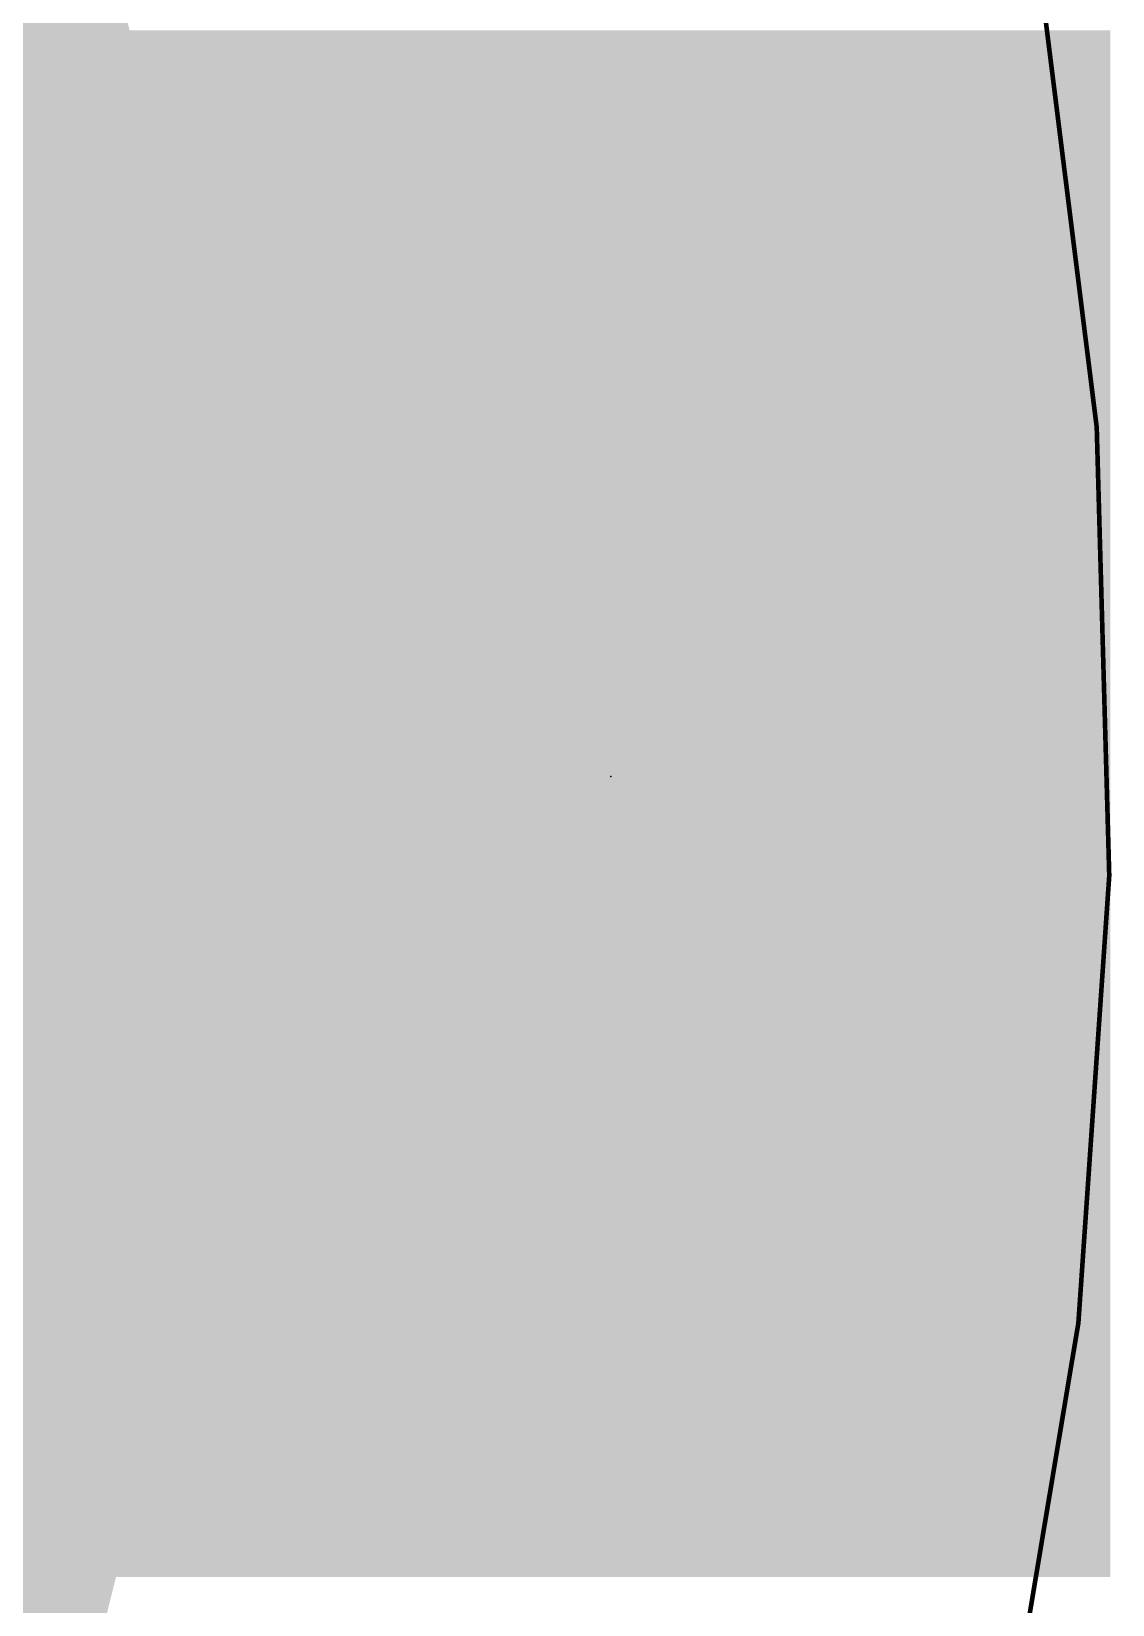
# Model space of a CAD drawing. Extents: x -25.4 to 25.4, y -25.4 to 25.5.
# Drawn here: x 19.49 to 25.42, y -4.54 to 4.09 of the extents above; entities that cross this region are included whole.
import ezdxf

# ---------------------------------------------------------------- set-up
doc = ezdxf.new("R2010")
doc.units = 0
for name, color, linetype in [('1', 12, 'CONTINUOUS'), ('16', 132, 'CONTINUOUS'), ('17', 110, 'CONTINUOUS'), ('20', 53, 'CONTINUOUS'), ('204', 40, 'CONTINUOUS'), ('23', 53, 'CONTINUOUS')]:
    doc.layers.add(name, color=color, linetype=linetype)

# ---------------------------------------------------------------- blocks, each defined once
blk = doc.blocks.new('ROUNDP')
at = {"const_width": 0.5}
blk.add_lwpolyline([(0, -0.25, 1), (0, 0.25, 1), (0, -0.25)], format="xyb", dxfattribs=at)
blk = doc.blocks.new('RECT')
blk.add_solid([(-0.5, -0.5), (0.5, -0.5), (-0.5, 0.5), (0.5, 0.5)])

msp = doc.modelspace()

# ---------------------------------------------------------------- linework, layer by layer
at = {"layer": '1'}
for points, const_width in [([(20.32, 0, 0.4142), (0, 20.32)], 0.254), ([(7.1205, -18.6055, 0.6745), (7.9375, 18.542)], 0.6096), ([(23.5585, 2.5718, 1), (23.5585, 2.5082)], 0.0635), ([(23.5608, 2.5083, 1), (23.5562, 2.5717)], 0.0635), ([(25.114, 2.5441, 1), (25.051, 2.5359)], 0.0635), ([(25.0825, 2.5082, 1), (25.0825, 2.5718)], 0.0635), ([(23.1948, 2.5458, 1), (23.1993, 2.4825)], 0.0635), ([(23.2038, 2.4831, 1), (23.1903, 2.5452)], 0.0635), ([(22.7783, 2.4448, 1), (22.7783, 2.3813)], 0.0635), ([(22.8362, 2.4681, 1), (22.8496, 2.4061)], 0.0635), ([(22.854, 2.4074, 1), (22.8318, 2.4669)], 0.0635), ([(25.0992, 2.3813, 1), (25.0992, 2.4448)], 0.0635), ([(22.4585, 2.3178, 1), (22.4585, 2.2542)], 0.0635), ([(22.4923, 2.3402, 1), (22.5144, 2.2807)], 0.0635), ([(22.5186, 2.2826, 1), (22.4881, 2.3383)], 0.0635), ([(25.1159, 2.2542, 1), (25.1159, 2.3178)], 0.0635), ([(22.1701, 2.1647, 1), (22.2005, 2.1089)], 0.0635), ([(22.2043, 2.1114, 1), (22.1662, 2.1622)], 0.0635), ([(22.226, 2.1908, 1), (22.226, 2.1273)], 0.0635), ([(25.1327, 2.1273, 1), (25.1327, 2.1908)], 0.0635), ([(22.0453, 2.0638, 1), (22.0453, 2.0002)], 0.0635), ([(25.1494, 2.0002, 1), (25.1494, 2.0638)], 0.0635), ([(21.8805, 1.9367, 1), (21.8805, 1.8733)], 0.0635), ([(21.8761, 1.945, 1), (21.9142, 1.8942)], 0.0635), ([(21.9176, 1.8972, 1), (21.8727, 1.9421)], 0.0635), ([(25.1661, 1.8733, 1), (25.1661, 1.9367)], 0.0635), ([(21.7536, 1.8097, 1), (21.7536, 1.7463)], 0.0635), ([(25.1828, 1.7463, 1), (25.1828, 1.8097)], 0.0635), ([(21.6643, 1.6443, 1), (21.6135, 1.6824)], 0.0635), ([(21.6297, 1.6827, 1), (21.6297, 1.6193)], 0.0635), ([(21.6164, 1.6858, 1), (21.6613, 1.6409)], 0.0635), ([(25.1995, 1.6193, 1), (25.1995, 1.6827)], 0.0635), ([(21.5346, 1.5557, 1), (21.5346, 1.4923)], 0.0635), ([(25.2163, 1.4923, 1), (25.2163, 1.5557)], 0.0635), ([(21.3963, 1.3923, 1), (21.4471, 1.3542)], 0.0635), ([(21.4496, 1.358, 1), (21.3938, 1.3884)], 0.0635), ([(21.4395, 1.4287, 1), (21.4395, 1.3653)], 0.0635), ([(25.233, 1.3653, 1), (25.233, 1.4287)], 0.0635), ([(21.3653, 1.3017, 1), (21.3653, 1.2383)], 0.0635), ([(25.2808, 1.2762, 1), (25.2173, 1.2735)], 0.0635), ([(25.2176, 1.2707, 1), (25.2805, 1.279)], 0.0635), ([(25.2493, 1.2383, 1), (25.2493, 1.3017)], 0.0635), ([(21.296, 1.1747, 1), (21.296, 1.1113)], 0.0635), ([(25.2548, 1.1113, 1), (25.2548, 1.1747)], 0.0635), ([(21.2334, 1.0477, 1), (21.2334, 0.9843)], 0.0635), ([(21.2202, 1.0704, 1), (21.2759, 1.0399)], 0.0635), ([(21.2778, 1.0441, 1), (21.2183, 1.0662)], 0.0635), ([(25.2604, 0.9843, 1), (25.2604, 1.0477)], 0.0635), ([(21.1861, 0.9207, 1), (21.1861, 0.8573)], 0.0635), ([(25.2659, 0.8573, 1), (25.2659, 0.9207)], 0.0635), ([(21.1524, 0.7089, 1), (21.0904, 0.7223)], 0.0635), ([(21.1387, 0.7937, 1), (21.1387, 0.7303)], 0.0635), ([(25.2715, 0.7303, 1), (25.2715, 0.7937)], 0.0635), ([(21.1039, 0.6667, 1), (21.1039, 0.6033)], 0.0635), ([(21.0916, 0.7267, 1), (21.1511, 0.7045)], 0.0635), ([(25.277, 0.6033, 1), (25.277, 0.6667)], 0.0635), ([(21.0762, 0.5397, 1), (21.0762, 0.4763)], 0.0635), ([(25.2825, 0.4763, 1), (25.2825, 0.5397)], 0.0635), ([(21.0486, 0.4128, 1), (21.0486, 0.3493)], 0.0635), ([(25.2881, 0.3493, 1), (25.2881, 0.4128)], 0.0635), ([(21.0133, 0.3682, 1), (21.0754, 0.3547)], 0.0635), ([(21.076, 0.3592, 1), (21.0127, 0.3637)], 0.0635), ([(21.0367, 0.2858, 1), (21.0367, 0.2223)], 0.0635), ([(25.2936, 0.2223, 1), (25.2936, 0.2858)], 0.0635), ([(21.0276, 0.1588, 1), (21.0276, 0.0953)], 0.0635), ([(25.2992, 0.0953, 1), (25.2992, 0.1588)], 0.0635), ([(0, -20.32, 0.4142), (20.32, 0)], 0.254), ([(20.3835, 0, 1), (20.2565, 0)], 0.127), ([(20.2565, 0, 1), (20.3835, 0)], 0.127), ([(21.0502, 0.0023, 1), (20.9868, -0.0023)], 0.0635), ([(21.0185, 0.0318, 1), (21.0185, -0.0318)], 0.0635), ([(20.9868, 0.0023, 1), (21.0502, -0.0023)], 0.0635), ([(25.3364, -0.0014, 1), (25.273, 0.0014)], 0.0635), ([(25.273, -0.0014, 1), (25.3364, 0.0014)], 0.0635), ([(25.3047, -0.0318, 1), (25.3047, 0.0318)], 0.0635), ([(21.0276, -0.0953, 1), (21.0276, -0.1588)], 0.0635), ([(25.2992, -0.1588, 1), (25.2992, -0.0953)], 0.0635), ([(21.0367, -0.2223, 1), (21.0367, -0.2858)], 0.0635), ([(25.2936, -0.2858, 1), (25.2936, -0.2223)], 0.0635), ([(21.0754, -0.3547, 1), (21.0133, -0.3682)], 0.0635), ([(21.0127, -0.3637, 1), (21.076, -0.3592)], 0.0635), ([(21.0486, -0.3493, 1), (21.0486, -0.4128)], 0.0635), ([(25.2881, -0.4128, 1), (25.2881, -0.3493)], 0.0635), ([(21.0762, -0.4763, 1), (21.0762, -0.5397)], 0.0635), ([(25.2825, -0.5397, 1), (25.2825, -0.4763)], 0.0635), ([(21.1039, -0.6033, 1), (21.1039, -0.6667)], 0.0635), ([(25.277, -0.6667, 1), (25.277, -0.6033)], 0.0635), ([(21.1511, -0.7045, 1), (21.0916, -0.7267)], 0.0635), ([(21.0904, -0.7223, 1), (21.1524, -0.7089)], 0.0635), ([(21.1387, -0.7303, 1), (21.1387, -0.7937)], 0.0635), ([(25.2715, -0.7937, 1), (25.2715, -0.7303)], 0.0635), ([(21.1861, -0.8573, 1), (21.1861, -0.9207)], 0.0635), ([(25.2659, -0.9207, 1), (25.2659, -0.8573)], 0.0635), ([(21.2334, -0.9843, 1), (21.2334, -1.0477)], 0.0635), ([(21.2759, -1.0399, 1), (21.2202, -1.0704)], 0.0635), ([(21.2183, -1.0662, 1), (21.2778, -1.0441)], 0.0635), ([(25.2604, -1.0477, 1), (25.2604, -0.9843)], 0.0635), ([(21.296, -1.1113, 1), (21.296, -1.1747)], 0.0635), ([(25.2548, -1.1747, 1), (25.2548, -1.1113)], 0.0635), ([(21.3653, -1.2383, 1), (21.3653, -1.3017)], 0.0635), ([(25.2493, -1.3017, 1), (25.2493, -1.2383)], 0.0635), ([(25.2173, -1.2735, 1), (25.2808, -1.2762)], 0.0635), ([(25.2805, -1.279, 1), (25.2176, -1.2707)], 0.0635), ([(21.4471, -1.3542, 1), (21.3963, -1.3923)], 0.0635), ([(21.3938, -1.3884, 1), (21.4496, -1.358)], 0.0635), ([(21.4395, -1.3653, 1), (21.4395, -1.4287)], 0.0635), ([(25.233, -1.4287, 1), (25.233, -1.3653)], 0.0635), ([(21.5346, -1.4923, 1), (21.5346, -1.5557)], 0.0635), ([(25.2163, -1.5557, 1), (25.2163, -1.4923)], 0.0635), ([(21.6297, -1.6193, 1), (21.6297, -1.6827)], 0.0635), ([(21.6613, -1.6409, 1), (21.6164, -1.6858)], 0.0635), ([(21.6135, -1.6824, 1), (21.6643, -1.6443)], 0.0635), ([(25.1995, -1.6827, 1), (25.1995, -1.6193)], 0.0635), ([(21.7536, -1.7463, 1), (21.7536, -1.8097)], 0.0635), ([(25.1828, -1.8097, 1), (25.1828, -1.7463)], 0.0635), ([(21.8805, -1.8733, 1), (21.8805, -1.9367)], 0.0635), ([(21.9142, -1.8942, 1), (21.8761, -1.945)], 0.0635), ([(21.8727, -1.9421, 1), (21.9176, -1.8972)], 0.0635), ([(25.1661, -1.9367, 1), (25.1661, -1.8733)], 0.0635), ([(22.0453, -2.0002, 1), (22.0453, -2.0638)], 0.0635), ([(25.1494, -2.0638, 1), (25.1494, -2.0002)], 0.0635), ([(22.2005, -2.1089, 1), (22.1701, -2.1647)], 0.0635), ([(22.1662, -2.1622, 1), (22.2043, -2.1114)], 0.0635), ([(22.226, -2.1273, 1), (22.226, -2.1908)], 0.0635), ([(25.1327, -2.1908, 1), (25.1327, -2.1273)], 0.0635), ([(22.4585, -2.2542, 1), (22.4585, -2.3178)], 0.0635), ([(25.1159, -2.3178, 1), (25.1159, -2.2542)], 0.0635), ([(22.5144, -2.2807, 1), (22.4923, -2.3402)], 0.0635), ([(22.4881, -2.3383, 1), (22.5186, -2.2826)], 0.0635), ([(22.7782, -2.3813, 1), (22.7782, -2.4448)], 0.0635), ([(22.8496, -2.4061, 1), (22.8362, -2.4681)], 0.0635), ([(22.8318, -2.4669, 1), (22.854, -2.4074)], 0.0635), ([(25.0992, -2.4448, 1), (25.0992, -2.3813)], 0.0635), ([(23.1993, -2.4825, 1), (23.1948, -2.5458)], 0.0635), ([(23.1903, -2.5452, 1), (23.2038, -2.4831)], 0.0635), ([(23.5585, -2.5082, 1), (23.5585, -2.5718)], 0.0635), ([(23.5585, -2.5082, 1), (23.5585, -2.5718)], 0.0635), ([(23.5562, -2.5717, 1), (23.5608, -2.5083)], 0.0635), ([(25.0825, -2.5718, 1), (25.0825, -2.5082)], 0.0635), ([(25.0825, -2.5718, 1), (25.0825, -2.5082)], 0.0635), ([(25.051, -2.5359, 1), (25.114, -2.5441)], 0.0635)]:
    msp.add_lwpolyline(points, format="xyb", dxfattribs=dict(at, const_width=const_width))
at = {"layer": '1', "const_width": 0.127}
for points in [[(23.5585, 2.54), (23.197, 2.5141)], [(25.0825, 2.54), (23.5585, 2.54)], [(25.2491, 1.2749), (25.0825, 2.54)], [(23.197, 2.5141), (22.8429, 2.4371)], [(22.8429, 2.4371), (22.5033, 2.3105)], [(22.7783, 2.413), (25.0992, 2.413)], [(22.5033, 2.3105), (22.1853, 2.1368)], [(22.4585, 2.286), (25.1159, 2.286)], [(22.1853, 2.1368), (21.8952, 1.9196)], [(22.226, 2.159), (25.1327, 2.159)], [(22.0453, 2.032), (25.1494, 2.032)], [(21.8952, 1.9196), (21.6389, 1.6633)], [(21.8805, 1.905), (25.1661, 1.905)], [(21.7536, 1.778), (25.1828, 1.778)], [(21.6389, 1.6633), (21.4217, 1.3732)], [(21.6297, 1.651), (25.1995, 1.651)], [(21.5346, 1.524), (25.2163, 1.524)], [(21.4217, 1.3732), (21.248, 1.0552)], [(21.4395, 1.397), (25.233, 1.397)], [(21.3653, 1.27), (25.2493, 1.27)], [(25.3047, 0), (25.2491, 1.2749)], [(21.296, 1.143), (25.2548, 1.143)], [(21.248, 1.0552), (21.1214, 0.7156)], [(21.2334, 1.016), (25.2604, 1.016)], [(21.1861, 0.889), (25.2659, 0.889)], [(21.1214, 0.7156), (21.0444, 0.3615)], [(21.1387, 0.762), (25.2715, 0.762)], [(21.1039, 0.635), (25.277, 0.635)], [(21.0762, 0.508), (25.2825, 0.508)], [(21.0486, 0.381), (25.2881, 0.381)], [(21.0444, 0.3615), (21.0185, 0)], [(21.0367, 0.254), (25.2936, 0.254)], [(21.0276, 0.127), (25.2992, 0.127)], [(21.0185, 0), (21.0444, -0.3615)], [(21.0185, 0), (25.3047, 0)], [(25.2491, -1.2749), (25.3047, 0)], [(21.0276, -0.127), (25.2992, -0.127)], [(21.0367, -0.254), (25.2936, -0.254)], [(21.0444, -0.3615), (21.1214, -0.7156)], [(21.0486, -0.381), (25.2881, -0.381)], [(21.0762, -0.508), (25.2825, -0.508)], [(21.1039, -0.635), (25.277, -0.635)], [(21.1214, -0.7156), (21.248, -1.0552)], [(21.1387, -0.762), (25.2715, -0.762)], [(21.1861, -0.889), (25.2659, -0.889)], [(21.2334, -1.016), (25.2604, -1.016)], [(21.248, -1.0552), (21.4217, -1.3732)], [(21.296, -1.143), (25.2548, -1.143)], [(21.3653, -1.27), (25.2493, -1.27)], [(25.0825, -2.54), (25.2491, -1.2749)], [(21.4217, -1.3732), (21.6389, -1.6633)], [(21.4395, -1.397), (25.233, -1.397)], [(21.5346, -1.524), (25.2163, -1.524)], [(21.6297, -1.651), (25.1995, -1.651)], [(21.6389, -1.6633), (21.8952, -1.9196)], [(21.7536, -1.778), (25.1828, -1.778)], [(21.8805, -1.905), (25.1661, -1.905)], [(21.8952, -1.9196), (22.1853, -2.1368)], [(22.0453, -2.032), (25.1494, -2.032)], [(22.1853, -2.1368), (22.5033, -2.3105)], [(22.226, -2.159), (25.1327, -2.159)], [(22.4585, -2.286), (25.1159, -2.286)], [(22.5033, -2.3105), (22.8429, -2.4371)], [(22.7782, -2.413), (25.0992, -2.413)], [(22.8429, -2.4371), (23.197, -2.5141)], [(23.197, -2.5141), (23.5585, -2.54)], [(23.5585, -2.54), (25.0825, -2.54)], [(23.5585, -2.54), (25.0825, -2.54)]]:
    msp.add_lwpolyline(points, dxfattribs=at)
at = {"layer": '16'}
for points, const_width in [([(20.32, 0, 0.4142), (0, 20.32)], 0.254), ([(23.5585, 2.5718, 1), (23.5585, 2.5082)], 0.0635), ([(23.5608, 2.5083, 1), (23.5562, 2.5717)], 0.0635), ([(25.114, 2.5441, 1), (25.051, 2.5359)], 0.0635), ([(25.0825, 2.5082, 1), (25.0825, 2.5718)], 0.0635), ([(23.1948, 2.5458, 1), (23.1993, 2.4825)], 0.0635), ([(23.2038, 2.4831, 1), (23.1903, 2.5452)], 0.0635), ([(22.7783, 2.4448, 1), (22.7783, 2.3813)], 0.0635), ([(22.8362, 2.4681, 1), (22.8496, 2.4061)], 0.0635), ([(22.854, 2.4074, 1), (22.8318, 2.4669)], 0.0635), ([(25.0992, 2.3813, 1), (25.0992, 2.4448)], 0.0635), ([(22.4585, 2.3178, 1), (22.4585, 2.2542)], 0.0635), ([(22.4923, 2.3402, 1), (22.5144, 2.2807)], 0.0635), ([(22.5186, 2.2826, 1), (22.4881, 2.3383)], 0.0635), ([(25.1159, 2.2542, 1), (25.1159, 2.3178)], 0.0635), ([(22.1701, 2.1647, 1), (22.2005, 2.1089)], 0.0635), ([(22.2043, 2.1114, 1), (22.1662, 2.1622)], 0.0635), ([(22.226, 2.1908, 1), (22.226, 2.1273)], 0.0635), ([(25.1327, 2.1273, 1), (25.1327, 2.1908)], 0.0635), ([(22.0453, 2.0638, 1), (22.0453, 2.0002)], 0.0635), ([(25.1494, 2.0002, 1), (25.1494, 2.0638)], 0.0635), ([(21.8805, 1.9367, 1), (21.8805, 1.8733)], 0.0635), ([(21.8761, 1.945, 1), (21.9142, 1.8942)], 0.0635), ([(21.9176, 1.8972, 1), (21.8727, 1.9421)], 0.0635), ([(25.1661, 1.8733, 1), (25.1661, 1.9367)], 0.0635), ([(21.7536, 1.8097, 1), (21.7536, 1.7463)], 0.0635), ([(25.1828, 1.7463, 1), (25.1828, 1.8097)], 0.0635), ([(21.6643, 1.6443, 1), (21.6135, 1.6824)], 0.0635), ([(21.6297, 1.6827, 1), (21.6297, 1.6193)], 0.0635), ([(21.6164, 1.6858, 1), (21.6613, 1.6409)], 0.0635), ([(25.1995, 1.6193, 1), (25.1995, 1.6827)], 0.0635), ([(21.5346, 1.5557, 1), (21.5346, 1.4923)], 0.0635), ([(25.2163, 1.4923, 1), (25.2163, 1.5557)], 0.0635), ([(21.3963, 1.3923, 1), (21.4471, 1.3542)], 0.0635), ([(21.4496, 1.358, 1), (21.3938, 1.3884)], 0.0635), ([(21.4395, 1.4287, 1), (21.4395, 1.3653)], 0.0635), ([(25.233, 1.3653, 1), (25.233, 1.4287)], 0.0635), ([(21.3653, 1.3017, 1), (21.3653, 1.2383)], 0.0635), ([(25.2808, 1.2762, 1), (25.2173, 1.2735)], 0.0635), ([(25.2176, 1.2707, 1), (25.2805, 1.279)], 0.0635), ([(25.2493, 1.2383, 1), (25.2493, 1.3017)], 0.0635), ([(21.296, 1.1747, 1), (21.296, 1.1113)], 0.0635), ([(25.2548, 1.1113, 1), (25.2548, 1.1747)], 0.0635), ([(21.2334, 1.0477, 1), (21.2334, 0.9843)], 0.0635), ([(21.2202, 1.0704, 1), (21.2759, 1.0399)], 0.0635), ([(21.2778, 1.0441, 1), (21.2183, 1.0662)], 0.0635), ([(25.2604, 0.9843, 1), (25.2604, 1.0477)], 0.0635), ([(21.1861, 0.9207, 1), (21.1861, 0.8573)], 0.0635), ([(25.2659, 0.8573, 1), (25.2659, 0.9207)], 0.0635), ([(21.1524, 0.7089, 1), (21.0904, 0.7223)], 0.0635), ([(21.1387, 0.7937, 1), (21.1387, 0.7303)], 0.0635), ([(25.2715, 0.7303, 1), (25.2715, 0.7937)], 0.0635), ([(21.1039, 0.6667, 1), (21.1039, 0.6033)], 0.0635), ([(21.0916, 0.7267, 1), (21.1511, 0.7045)], 0.0635), ([(25.277, 0.6033, 1), (25.277, 0.6667)], 0.0635), ([(23.1775, -0.3175, 1), (23.1775, 0.3175)], 0.635), ([(21.0762, 0.5397, 1), (21.0762, 0.4763)], 0.0635), ([(25.2825, 0.4763, 1), (25.2825, 0.5397)], 0.0635), ([(21.0486, 0.4128, 1), (21.0486, 0.3493)], 0.0635), ([(25.2881, 0.3493, 1), (25.2881, 0.4128)], 0.0635), ([(21.0133, 0.3682, 1), (21.0754, 0.3547)], 0.0635), ([(21.076, 0.3592, 1), (21.0127, 0.3637)], 0.0635), ([(21.0367, 0.2858, 1), (21.0367, 0.2223)], 0.0635), ([(25.2936, 0.2223, 1), (25.2936, 0.2858)], 0.0635), ([(21.0276, 0.1588, 1), (21.0276, 0.0953)], 0.0635), ([(25.2992, 0.0953, 1), (25.2992, 0.1588)], 0.0635), ([(0, -20.32, 0.4142), (20.32, 0)], 0.254), ([(20.3835, 0, 1), (20.2565, 0)], 0.127), ([(20.2565, 0, 1), (20.3835, 0)], 0.127), ([(21.0502, 0.0023, 1), (20.9868, -0.0023)], 0.0635), ([(21.0185, 0.0318, 1), (21.0185, -0.0318)], 0.0635), ([(20.9868, 0.0023, 1), (21.0502, -0.0023)], 0.0635), ([(25.3364, -0.0014, 1), (25.273, 0.0014)], 0.0635), ([(25.273, -0.0014, 1), (25.3364, 0.0014)], 0.0635), ([(25.3047, -0.0318, 1), (25.3047, 0.0318)], 0.0635), ([(21.0276, -0.0953, 1), (21.0276, -0.1588)], 0.0635), ([(25.2992, -0.1588, 1), (25.2992, -0.0953)], 0.0635), ([(21.0367, -0.2223, 1), (21.0367, -0.2858)], 0.0635), ([(25.2936, -0.2858, 1), (25.2936, -0.2223)], 0.0635), ([(21.0754, -0.3547, 1), (21.0133, -0.3682)], 0.0635), ([(21.0127, -0.3637, 1), (21.076, -0.3592)], 0.0635), ([(21.0486, -0.3493, 1), (21.0486, -0.4128)], 0.0635), ([(25.2881, -0.4128, 1), (25.2881, -0.3493)], 0.0635), ([(21.0762, -0.4763, 1), (21.0762, -0.5397)], 0.0635), ([(25.2825, -0.5397, 1), (25.2825, -0.4763)], 0.0635), ([(21.1039, -0.6033, 1), (21.1039, -0.6667)], 0.0635), ([(25.277, -0.6667, 1), (25.277, -0.6033)], 0.0635), ([(21.1511, -0.7045, 1), (21.0916, -0.7267)], 0.0635), ([(21.0904, -0.7223, 1), (21.1524, -0.7089)], 0.0635), ([(21.1387, -0.7303, 1), (21.1387, -0.7937)], 0.0635), ([(25.2715, -0.7937, 1), (25.2715, -0.7303)], 0.0635), ([(21.1861, -0.8573, 1), (21.1861, -0.9207)], 0.0635), ([(25.2659, -0.9207, 1), (25.2659, -0.8573)], 0.0635), ([(21.2334, -0.9843, 1), (21.2334, -1.0477)], 0.0635), ([(21.2759, -1.0399, 1), (21.2202, -1.0704)], 0.0635), ([(21.2183, -1.0662, 1), (21.2778, -1.0441)], 0.0635), ([(25.2604, -1.0477, 1), (25.2604, -0.9843)], 0.0635), ([(21.296, -1.1113, 1), (21.296, -1.1747)], 0.0635), ([(25.2548, -1.1747, 1), (25.2548, -1.1113)], 0.0635), ([(21.3653, -1.2383, 1), (21.3653, -1.3017)], 0.0635), ([(25.2493, -1.3017, 1), (25.2493, -1.2383)], 0.0635), ([(25.2173, -1.2735, 1), (25.2808, -1.2762)], 0.0635), ([(25.2805, -1.279, 1), (25.2176, -1.2707)], 0.0635), ([(21.4471, -1.3542, 1), (21.3963, -1.3923)], 0.0635), ([(21.3938, -1.3884, 1), (21.4496, -1.358)], 0.0635), ([(21.4395, -1.3653, 1), (21.4395, -1.4287)], 0.0635), ([(25.233, -1.4287, 1), (25.233, -1.3653)], 0.0635), ([(21.5346, -1.4923, 1), (21.5346, -1.5557)], 0.0635), ([(25.2163, -1.5557, 1), (25.2163, -1.4923)], 0.0635), ([(21.6297, -1.6193, 1), (21.6297, -1.6827)], 0.0635), ([(21.6613, -1.6409, 1), (21.6164, -1.6858)], 0.0635), ([(21.6135, -1.6824, 1), (21.6643, -1.6443)], 0.0635), ([(25.1995, -1.6827, 1), (25.1995, -1.6193)], 0.0635), ([(21.7536, -1.7463, 1), (21.7536, -1.8097)], 0.0635), ([(25.1828, -1.8097, 1), (25.1828, -1.7463)], 0.0635), ([(21.8805, -1.8733, 1), (21.8805, -1.9367)], 0.0635), ([(21.9142, -1.8942, 1), (21.8761, -1.945)], 0.0635), ([(21.8727, -1.9421, 1), (21.9176, -1.8972)], 0.0635), ([(25.1661, -1.9367, 1), (25.1661, -1.8733)], 0.0635), ([(22.0453, -2.0002, 1), (22.0453, -2.0638)], 0.0635), ([(25.1494, -2.0638, 1), (25.1494, -2.0002)], 0.0635), ([(22.2005, -2.1089, 1), (22.1701, -2.1647)], 0.0635), ([(22.1662, -2.1622, 1), (22.2043, -2.1114)], 0.0635), ([(22.226, -2.1273, 1), (22.226, -2.1908)], 0.0635), ([(25.1327, -2.1908, 1), (25.1327, -2.1273)], 0.0635), ([(22.4585, -2.2542, 1), (22.4585, -2.3178)], 0.0635), ([(25.1159, -2.3178, 1), (25.1159, -2.2542)], 0.0635), ([(22.5144, -2.2807, 1), (22.4923, -2.3402)], 0.0635), ([(22.4881, -2.3383, 1), (22.5186, -2.2826)], 0.0635), ([(22.7782, -2.3813, 1), (22.7782, -2.4448)], 0.0635), ([(22.8496, -2.4061, 1), (22.8362, -2.4681)], 0.0635), ([(22.8318, -2.4669, 1), (22.854, -2.4074)], 0.0635), ([(25.0992, -2.4448, 1), (25.0992, -2.3813)], 0.0635), ([(23.1993, -2.4825, 1), (23.1948, -2.5458)], 0.0635), ([(23.1903, -2.5452, 1), (23.2038, -2.4831)], 0.0635), ([(23.5585, -2.5082, 1), (23.5585, -2.5718)], 0.0635), ([(23.5585, -2.5082, 1), (23.5585, -2.5718)], 0.0635), ([(23.5562, -2.5717, 1), (23.5608, -2.5083)], 0.0635), ([(25.0825, -2.5718, 1), (25.0825, -2.5082)], 0.0635), ([(25.0825, -2.5718, 1), (25.0825, -2.5082)], 0.0635), ([(25.051, -2.5359, 1), (25.114, -2.5441)], 0.0635)]:
    msp.add_lwpolyline(points, format="xyb", dxfattribs=dict(at, const_width=const_width))
for points, const_width in [([(23.5585, 2.54), (23.197, 2.5141)], 0.127), ([(25.0825, 2.54), (23.5585, 2.54)], 0.127), ([(25.2491, 1.2749), (25.0825, 2.54)], 0.127), ([(23.197, 2.5141), (22.8429, 2.4371)], 0.127), ([(22.8429, 2.4371), (22.5033, 2.3105)], 0.127), ([(22.7783, 2.413), (25.0992, 2.413)], 0.127), ([(22.5033, 2.3105), (22.1853, 2.1368)], 0.127), ([(22.4585, 2.286), (25.1159, 2.286)], 0.127), ([(22.1853, 2.1368), (21.8952, 1.9196)], 0.127), ([(22.226, 2.159), (25.1327, 2.159)], 0.127), ([(22.0453, 2.032), (25.1494, 2.032)], 0.127), ([(21.8952, 1.9196), (21.6389, 1.6633)], 0.127), ([(21.8805, 1.905), (25.1661, 1.905)], 0.127), ([(21.7536, 1.778), (25.1828, 1.778)], 0.127), ([(21.6389, 1.6633), (21.4217, 1.3732)], 0.127), ([(21.6297, 1.651), (25.1995, 1.651)], 0.127), ([(21.5346, 1.524), (25.2163, 1.524)], 0.127), ([(21.4217, 1.3732), (21.248, 1.0552)], 0.127), ([(21.4395, 1.397), (25.233, 1.397)], 0.127), ([(21.3653, 1.27), (25.2493, 1.27)], 0.127), ([(25.3047, 0), (25.2491, 1.2749)], 0.127), ([(21.296, 1.143), (25.2548, 1.143)], 0.127), ([(21.248, 1.0552), (21.1214, 0.7156)], 0.127), ([(21.2334, 1.016), (25.2604, 1.016)], 0.127), ([(21.1861, 0.889), (25.2659, 0.889)], 0.127), ([(21.1214, 0.7156), (21.0444, 0.3615)], 0.127), ([(21.1387, 0.762), (25.2715, 0.762)], 0.127), ([(21.1039, 0.635), (25.277, 0.635)], 0.127), ([(23.1775, 0), (17.272, 0)], 1.27), ([(21.0762, 0.508), (25.2825, 0.508)], 0.127), ([(21.0486, 0.381), (25.2881, 0.381)], 0.127), ([(21.0444, 0.3615), (21.0185, 0)], 0.127), ([(21.0367, 0.254), (25.2936, 0.254)], 0.127), ([(21.0276, 0.127), (25.2992, 0.127)], 0.127), ([(21.0185, 0), (21.0444, -0.3615)], 0.127), ([(21.0185, 0), (25.3047, 0)], 0.127), ([(25.2491, -1.2749), (25.3047, 0)], 0.127), ([(21.0276, -0.127), (25.2992, -0.127)], 0.127), ([(21.0367, -0.254), (25.2936, -0.254)], 0.127), ([(21.0444, -0.3615), (21.1214, -0.7156)], 0.127), ([(21.0486, -0.381), (25.2881, -0.381)], 0.127), ([(21.0762, -0.508), (25.2825, -0.508)], 0.127), ([(21.1039, -0.635), (25.277, -0.635)], 0.127), ([(21.1214, -0.7156), (21.248, -1.0552)], 0.127), ([(21.1387, -0.762), (25.2715, -0.762)], 0.127), ([(21.1861, -0.889), (25.2659, -0.889)], 0.127), ([(21.2334, -1.016), (25.2604, -1.016)], 0.127), ([(21.248, -1.0552), (21.4217, -1.3732)], 0.127), ([(21.296, -1.143), (25.2548, -1.143)], 0.127), ([(21.3653, -1.27), (25.2493, -1.27)], 0.127), ([(25.0825, -2.54), (25.2491, -1.2749)], 0.127), ([(21.4217, -1.3732), (21.6389, -1.6633)], 0.127), ([(21.4395, -1.397), (25.233, -1.397)], 0.127), ([(21.5346, -1.524), (25.2163, -1.524)], 0.127), ([(21.6297, -1.651), (25.1995, -1.651)], 0.127), ([(21.6389, -1.6633), (21.8952, -1.9196)], 0.127), ([(21.7536, -1.778), (25.1828, -1.778)], 0.127), ([(21.8805, -1.905), (25.1661, -1.905)], 0.127), ([(21.8952, -1.9196), (22.1853, -2.1368)], 0.127), ([(22.0453, -2.032), (25.1494, -2.032)], 0.127), ([(22.1853, -2.1368), (22.5033, -2.3105)], 0.127), ([(22.226, -2.159), (25.1327, -2.159)], 0.127), ([(22.4585, -2.286), (25.1159, -2.286)], 0.127), ([(22.5033, -2.3105), (22.8429, -2.4371)], 0.127), ([(22.7782, -2.413), (25.0992, -2.413)], 0.127), ([(22.8429, -2.4371), (23.197, -2.5141)], 0.127), ([(23.197, -2.5141), (23.5585, -2.54)], 0.127), ([(23.5585, -2.54), (25.0825, -2.54)], 0.127), ([(23.5585, -2.54), (25.0825, -2.54)], 0.127)]:
    msp.add_lwpolyline(points, dxfattribs=dict(at, const_width=const_width))
at = {"layer": '20', "const_width": 0.0254}
msp.add_lwpolyline([(-3.4925, 25.146, 14.4823), (3.4925, 25.146)], format="xyb", dxfattribs=at)
at = {"layer": '23'}
msp.add_point((22.6695, 0), dxfattribs=at)

# ---------------------------------------------------------------- block references
at = {"layer": '17', "xscale": 4.216, "yscale": 4.216, "rotation": 270}
msp.add_blockref('ROUNDP', (23.1775, 0), dxfattribs=at)
msp.add_blockref('ROUNDP', (23.1775, 0), dxfattribs=at)
at = {"layer": '204', "xscale": 50.8191, "yscale": 0.0212, "rotation": 180}
for p in [(0.001, 4.084), (0.001, 4.0628), (0.001, 4.0417), (0.001, 4.0205), (0.001, 3.9993), (0.001, 3.9782), (0.001, 3.957), (0.001, 3.9358), (0.001, 3.9147), (0.001, 3.8935), (0.001, 3.8723), (0.001, 3.8512), (0.001, 3.83), (0.001, 3.8088), (0.001, 3.7877), (0.001, 3.7665), (0.001, 3.7453), (0.001, 3.7242), (0.001, 3.703), (0.001, 3.6818), (0.001, 3.6607), (0.001, 3.6395), (0.001, 3.6183), (0.001, 3.5972), (0.001, 3.576), (0.001, 3.5548), (0.001, 3.5337), (0.001, 3.5125), (0.001, 3.4913), (0.001, 3.4702), (0.001, 3.449), (0.001, 3.4278), (0.001, 3.4067), (0.001, 3.3855), (0.001, 3.3643), (0.001, 3.3432), (0.001, 3.322), (0.001, 3.3009), (0.001, 3.2797), (0.001, 3.2585), (0.001, 3.2374), (0.001, 3.2162), (0.001, 3.195), (0.001, 3.1739), (0.001, 3.1527), (0.001, 3.1315), (0.001, 3.1104), (0.001, 3.0892), (0.001, 3.068), (0.001, 3.0469), (0.001, 3.0257), (0.001, 3.0045), (0.001, 2.9834), (0.001, 2.9622), (0.001, 2.941), (0.001, 2.9199), (0.001, 2.8987), (0.001, 2.8775), (0.001, 2.8564), (0.001, 2.8352), (0.001, 2.814), (0.001, 2.7929), (0.001, 2.7717), (0.001, 2.7505), (0.001, 2.7294), (0.001, 2.7082), (0.001, 2.687), (0.001, 2.6659), (0.001, 2.6447), (0.001, 2.6235), (0.001, 2.6024), (0.001, 2.5812), (0.001, 2.56), (0.001, 2.5389), (0.001, 2.5177), (0.001, 2.4966), (0.001, 2.4754), (0.001, 2.4542), (0.001, 2.4331), (0.001, 2.4119), (0.001, 2.3907), (0.001, 2.3696), (0.001, 2.3484), (0.001, 2.3272), (0.001, 2.3061), (0.001, 2.2849), (0.001, 2.2637), (0.001, 2.2426), (0.001, 2.2214), (0.001, 2.2002), (0.001, 2.1791), (0.001, 2.1579), (0.001, 2.1367), (0.001, 2.1156), (0.001, 2.0944), (0.001, 2.0732), (0.001, 2.0521), (0.001, 2.0309), (0.001, 2.0097), (0.001, 1.9886), (0.001, 1.9674), (0.001, 1.9462), (0.001, 1.9251), (0.001, 1.9039), (0.001, 1.8827), (0.001, 1.8616), (0.001, 1.8404), (0.001, 1.8192), (0.001, 1.7981), (0.001, 1.7769), (0.001, 1.7557), (0.001, 1.7346), (0.001, 1.7134), (0.001, 1.6922), (0.001, 1.6711), (0.001, 1.6499), (0.001, 1.6288), (0.001, 1.6076), (0.001, 1.5864), (0.001, 1.5653), (0.001, 1.5441), (0.001, 1.5229), (0.001, 1.5018), (0.001, 1.4806), (0.001, 1.4594), (0.001, 1.4383), (0.001, 1.4171), (0.001, 1.3959), (0.001, 1.3748), (0.001, 1.3536), (0.001, 1.3324), (0.001, 1.3113), (0.001, 1.2901), (0.001, 1.2689), (0.001, 1.2478), (0.001, 1.2266), (0.001, 1.2054), (0.001, 1.1843), (0.001, 1.1631), (0.001, 1.1419), (0.001, 1.1208), (0.001, 1.0996), (0.001, 1.0784), (0.001, 1.0573), (0.001, 1.0361), (0.001, 1.0149), (0.001, 0.9938), (0.001, 0.9726), (0.001, 0.9514), (0.001, 0.9303), (0.001, 0.9091), (0.001, 0.8879), (0.001, 0.8668), (0.001, 0.8456), (0.001, 0.8245), (0.001, 0.8033), (0.001, 0.7821), (0.001, 0.761), (0.001, 0.7398), (0.001, 0.7186), (0.001, 0.6975), (0.001, 0.6763), (0.001, 0.6551), (0.001, 0.634), (0.001, 0.6128), (0.001, 0.5916), (0.001, 0.5705), (0.001, 0.5493), (0.001, 0.5281), (0.001, 0.507), (0.001, 0.4858), (0.001, 0.4646), (0.001, 0.4435), (0.001, 0.4223), (0.001, 0.4011), (0.001, 0.38), (0.001, 0.3588), (0.001, 0.3376), (0.001, 0.3165), (0.001, 0.2953), (0.001, 0.2741), (0.001, 0.253), (0.001, 0.2318), (0.001, 0.2106), (0.001, 0.1895), (0.001, 0.1683), (0.001, 0.1471), (0.001, 0.126), (0.001, 0.1048), (0.001, 0.0836), (0.001, 0.0625), (0.001, 0.0413), (0.001, 0.0201), (0.001, -0.001), (0.001, -0.0222), (0.001, -0.0433), (0.001, -0.0645), (0.001, -0.0857), (0.001, -0.1068), (0.001, -0.128), (0.001, -0.1492), (0.001, -0.1703), (0.001, -0.1915), (0.001, -0.2127), (0.001, -0.2338), (0.001, -0.255), (0.001, -0.2762), (0.001, -0.2973), (0.001, -0.3185), (0.001, -0.3397), (0.001, -0.3608), (0.001, -0.382), (0.001, -0.4032), (0.001, -0.4243), (0.001, -0.4455), (0.001, -0.4667), (0.001, -0.4878), (0.001, -0.509), (0.001, -0.5302), (0.001, -0.5513), (0.001, -0.5725), (0.001, -0.5937), (0.001, -0.6148), (0.001, -0.636), (0.001, -0.6572), (0.001, -0.6783), (0.001, -0.6995), (0.001, -0.7207), (0.001, -0.7418), (0.001, -0.763), (0.001, -0.7842), (0.001, -0.8053), (0.001, -0.8265), (0.001, -0.8476), (0.001, -0.8688), (0.001, -0.89), (0.001, -0.9111), (0.001, -0.9323), (0.001, -0.9535), (0.001, -0.9746), (0.001, -0.9958), (0.001, -1.017), (0.001, -1.0381), (0.001, -1.0593), (0.001, -1.0805), (0.001, -1.1016), (0.001, -1.1228), (0.001, -1.144), (0.001, -1.1651), (0.001, -1.1863), (0.001, -1.2075), (0.001, -1.2286), (0.001, -1.2498), (0.001, -1.271), (0.001, -1.2921), (0.001, -1.3133), (0.001, -1.3345), (0.001, -1.3556), (0.001, -1.3768), (0.001, -1.398), (0.001, -1.4191), (0.001, -1.4403), (0.001, -1.4615), (0.001, -1.4826), (0.001, -1.5038), (0.001, -1.525), (0.001, -1.5461), (0.001, -1.5673), (0.001, -1.5885), (0.001, -1.6096), (0.001, -1.6308), (0.001, -1.652), (0.001, -1.6731), (0.001, -1.6943), (0.001, -1.7154), (0.001, -1.7366), (0.001, -1.7578), (0.001, -1.7789), (0.001, -1.8001), (0.001, -1.8213), (0.001, -1.8424), (0.001, -1.8636), (0.001, -1.8848), (0.001, -1.9059), (0.001, -1.9271), (0.001, -1.9483), (0.001, -1.9694), (0.001, -1.9906), (0.001, -2.0118), (0.001, -2.0329), (0.001, -2.0541), (0.001, -2.0753), (0.001, -2.0964), (0.001, -2.1176), (0.001, -2.1388), (0.001, -2.1599), (0.001, -2.1811), (0.001, -2.2023), (0.001, -2.2234), (0.001, -2.2446), (0.001, -2.2658), (0.001, -2.2869), (0.001, -2.3081), (0.001, -2.3293), (0.001, -2.3504), (0.001, -2.3716), (0.001, -2.3928), (0.001, -2.4139), (0.001, -2.4351), (0.001, -2.4563), (0.001, -2.4774), (0.001, -2.4986), (0.001, -2.5197), (0.001, -2.5409), (0.001, -2.5621), (0.001, -2.5832), (0.001, -2.6044), (0.001, -2.6256), (0.001, -2.6467), (0.001, -2.6679), (0.001, -2.6891), (0.001, -2.7102), (0.001, -2.7314), (0.001, -2.7526), (0.001, -2.7737), (0.001, -2.7949), (0.001, -2.8161), (0.001, -2.8372), (0.001, -2.8584), (0.001, -2.8796), (0.001, -2.9007), (0.001, -2.9219), (0.001, -2.9431), (0.001, -2.9642), (0.001, -2.9854), (0.001, -3.0066), (0.001, -3.0277), (0.001, -3.0489), (0.001, -3.0701), (0.001, -3.0912), (0.001, -3.1124), (0.001, -3.1336), (0.001, -3.1547), (0.001, -3.1759), (0.001, -3.1971), (0.001, -3.2182), (0.001, -3.2394), (0.001, -3.2606), (0.001, -3.2817), (0.001, -3.3029), (0.001, -3.324), (0.001, -3.3452), (0.001, -3.3664), (0.001, -3.3875), (0.001, -3.4087), (0.001, -3.4299), (0.001, -3.451), (0.001, -3.4722), (0.001, -3.4934), (0.001, -3.5145), (0.001, -3.5357), (0.001, -3.5569), (0.001, -3.578), (0.001, -3.5992), (0.001, -3.6204), (0.001, -3.6415), (0.001, -3.6627), (0.001, -3.6839), (0.001, -3.705), (0.001, -3.7262), (0.001, -3.7474), (0.001, -3.7685), (0.001, -3.7897), (0.001, -3.8109), (0.001, -3.832), (0.001, -3.8532), (0.001, -3.8744), (0.001, -3.8955), (0.001, -3.9167), (0.001, -3.9379), (0.001, -3.959), (0.001, -3.9802), (0.001, -4.0014), (0.001, -4.0225), (0.001, -4.0437), (0.001, -4.0649), (0.001, -4.086), (0.001, -4.1072), (0.001, -4.1284), (0.001, -4.1495), (0.001, -4.1707), (0.001, -4.1918), (0.001, -4.213), (0.001, -4.2342), (0.001, -4.2553), (0.001, -4.2765), (0.001, -4.2977), (0.001, -4.3188), (0.001, -4.34), (0.001, -4.3612), (0.001, -4.3823)]:
    msp.add_blockref('RECT', p, dxfattribs=at)

doc.saveas('drawing.dxf')
